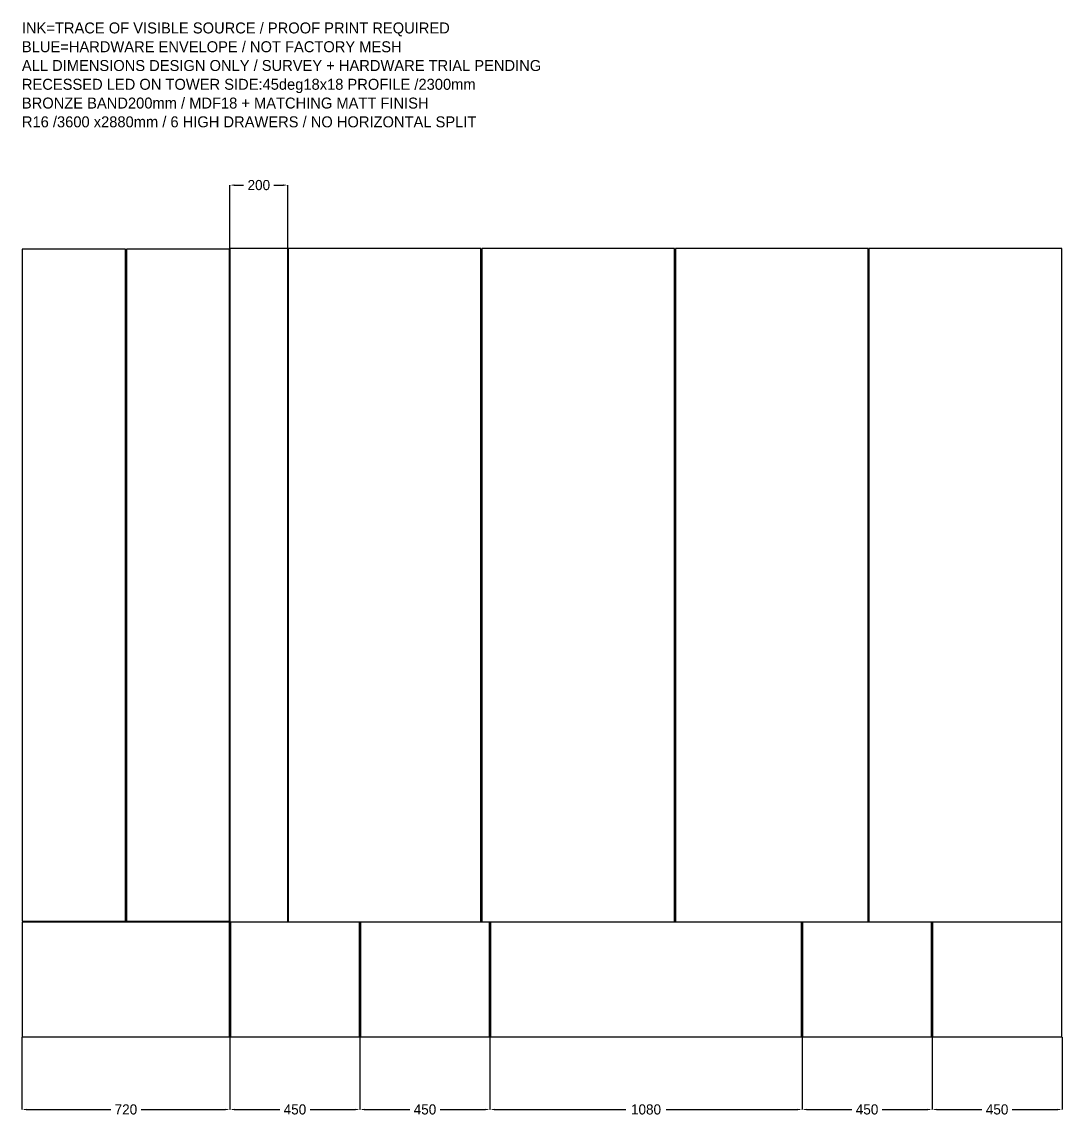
# Model space of a CAD drawing. Header units: millimetres. Extents: x 2 to 8600, y -123 to 3665.
# Drawn here: x 5000 to 8600, y -123 to 3665 of the extents above; entities that cross this region are included whole.
import ezdxf

# ---------------------------------------------------------------- set-up
doc = ezdxf.new("R2010")
doc.units = ezdxf.units.MM
doc.layers.add('R16_FRONT_VIEW', color=7, linetype='Continuous')
doc.layers.add('R16_NOTES', color=3, linetype='Continuous')
doc.dimstyles.get("Standard").update_dxf_attribs({"dimtxt": 2.5, "dimasz": 2.5, "dimexe": 1.25, "dimexo": 0.625, "dimtad": 1, "dimcen": 2.5, "dimazin": 3, "dimtfac": 1, "dimtmove": 0, "dimatfit": 3})

# ---------------------------------------------------------------- blocks, each defined once
blk = doc.blocks.new('_CLOSEDFILLED')
at = {"color": 0, "linetype": 'BYBLOCK'}
blk.add_solid([(-1, 0.16), (0, 0), (-1, -0.16)], dxfattribs=at)
blk = doc.blocks.new('*D1')
for p, q in [((5000, 150), (5000, -100)), ((5720, 150), (5720, -100)), ((5015, -100), (5307.5, -100)), ((5412.5, -100), (5705, -100))]:
    blk.add_line(p, q)
at = {"layer": 'Defpoints'}
for p in [(5000, 150), (5720, 150), (5000, -100)]:
    blk.add_point(p, dxfattribs=at)
at = {"xscale": 15, "yscale": 15, "rotation": 180}
blk.add_blockref('_CLOSEDFILLED', (5000, -100), dxfattribs=at)
at = {"xscale": 15, "yscale": 15}
blk.add_blockref('_CLOSEDFILLED', (5720, -100), dxfattribs=at)
at = {"insert": (5360, -100), "char_height": 35, "attachment_point": 5}
blk.add_mtext('720', dxfattribs=at)
blk = doc.blocks.new('*D2')
for p, q in [((5720, 150), (5720, -100)), ((6170, 150), (6170, -100)), ((5735, -100), (5892.5, -100)), ((5997.5, -100), (6155, -100))]:
    blk.add_line(p, q)
at = {"layer": 'Defpoints'}
for p in [(5720, 150), (6170, 150), (5720, -100)]:
    blk.add_point(p, dxfattribs=at)
at = {"xscale": 15, "yscale": 15, "rotation": 180}
blk.add_blockref('_CLOSEDFILLED', (5720, -100), dxfattribs=at)
at = {"xscale": 15, "yscale": 15}
blk.add_blockref('_CLOSEDFILLED', (6170, -100), dxfattribs=at)
at = {"insert": (5945, -100), "char_height": 35, "attachment_point": 5}
blk.add_mtext('450', dxfattribs=at)
blk = doc.blocks.new('*D3')
for p, q in [((6170, 150), (6170, -100)), ((6620, 150), (6620, -100)), ((6185, -100), (6342.5, -100)), ((6447.5, -100), (6605, -100))]:
    blk.add_line(p, q)
at = {"layer": 'Defpoints'}
for p in [(6170, 150), (6620, 150), (6170, -100)]:
    blk.add_point(p, dxfattribs=at)
at = {"xscale": 15, "yscale": 15, "rotation": 180}
blk.add_blockref('_CLOSEDFILLED', (6170, -100), dxfattribs=at)
at = {"xscale": 15, "yscale": 15}
blk.add_blockref('_CLOSEDFILLED', (6620, -100), dxfattribs=at)
at = {"insert": (6395, -100), "char_height": 35, "attachment_point": 5}
blk.add_mtext('450', dxfattribs=at)
blk = doc.blocks.new('*D4')
for p, q in [((6620, 150), (6620, -100)), ((7700, 150), (7700, -100)), ((6635, -100), (7090, -100)), ((7230, -100), (7685, -100))]:
    blk.add_line(p, q)
at = {"layer": 'Defpoints'}
for p in [(6620, 150), (7700, 150), (6620, -100)]:
    blk.add_point(p, dxfattribs=at)
at = {"xscale": 15, "yscale": 15, "rotation": 180}
blk.add_blockref('_CLOSEDFILLED', (6620, -100), dxfattribs=at)
at = {"xscale": 15, "yscale": 15}
blk.add_blockref('_CLOSEDFILLED', (7700, -100), dxfattribs=at)
at = {"insert": (7160, -100), "char_height": 35, "attachment_point": 5}
blk.add_mtext('1080', dxfattribs=at)
blk = doc.blocks.new('*D5')
for p, q in [((7700, 150), (7700, -100)), ((8150, 150), (8150, -100)), ((7715, -100), (7872.5, -100)), ((7977.5, -100), (8135, -100))]:
    blk.add_line(p, q)
at = {"layer": 'Defpoints'}
for p in [(7700, 150), (8150, 150), (7700, -100)]:
    blk.add_point(p, dxfattribs=at)
at = {"xscale": 15, "yscale": 15, "rotation": 180}
blk.add_blockref('_CLOSEDFILLED', (7700, -100), dxfattribs=at)
at = {"xscale": 15, "yscale": 15}
blk.add_blockref('_CLOSEDFILLED', (8150, -100), dxfattribs=at)
at = {"insert": (7925, -100), "char_height": 35, "attachment_point": 5}
blk.add_mtext('450', dxfattribs=at)
blk = doc.blocks.new('*D6')
for p, q in [((8150, 150), (8150, -100)), ((8600, 150), (8600, -100)), ((8165, -100), (8322.5, -100)), ((8427.5, -100), (8585, -100))]:
    blk.add_line(p, q)
at = {"layer": 'Defpoints'}
for p in [(8150, 150), (8600, 150), (8150, -100)]:
    blk.add_point(p, dxfattribs=at)
at = {"xscale": 15, "yscale": 15, "rotation": 180}
blk.add_blockref('_CLOSEDFILLED', (8150, -100), dxfattribs=at)
at = {"xscale": 15, "yscale": 15}
blk.add_blockref('_CLOSEDFILLED', (8600, -100), dxfattribs=at)
at = {"insert": (8375, -100), "char_height": 35, "attachment_point": 5}
blk.add_mtext('450', dxfattribs=at)
blk = doc.blocks.new('*D7')
for p, q in [((5720, 2880), (5720, 3100)), ((5735, 3100), (5767.5, 3100)), ((5872.5, 3100), (5905, 3100)), ((5920, 2880), (5920, 3100))]:
    blk.add_line(p, q)
at = {"layer": 'Defpoints'}
for p in [(5720, 3100), (5720, 2880), (5920, 2880)]:
    blk.add_point(p, dxfattribs=at)
at = {"xscale": 15, "yscale": 15, "rotation": 180}
blk.add_blockref('_CLOSEDFILLED', (5720, 3100), dxfattribs=at)
at = {"xscale": 15, "yscale": 15}
blk.add_blockref('_CLOSEDFILLED', (5920, 3100), dxfattribs=at)
at = {"insert": (5820, 3100), "char_height": 35, "attachment_point": 5}
blk.add_mtext('200', dxfattribs=at)

msp = doc.modelspace()

# ---------------------------------------------------------------- linework, layer by layer
at = {"layer": 'R16_FRONT_VIEW'}
for points in [[(5720, 550), (5920, 550), (5920, 2880), (5720, 2880)], [(5921.5, 550), (6588.5, 550), (6588.5, 2880), (5921.5, 2880)], [(6591.5, 550), (7258.5, 550), (7258.5, 2880), (6591.5, 2880)], [(7261.5, 550), (7928.5, 550), (7928.5, 2880), (7261.5, 2880)], [(7931.5, 550), (8598.5, 550), (8598.5, 2880), (7931.5, 2880)], [(5001.5, 551.5), (5358.5, 551.5), (5358.5, 2878.5), (5001.5, 2878.5)], [(5361.5, 551.5), (5718.5, 551.5), (5718.5, 2878.5), (5361.5, 2878.5)], [(5001.5, 151.5), (5718.5, 151.5), (5718.5, 548.5), (5001.5, 548.5)], [(5721.5, 151.5), (6168.5, 151.5), (6168.5, 548.5), (5721.5, 548.5)], [(6171.5, 151.5), (6618.5, 151.5), (6618.5, 548.5), (6171.5, 548.5)], [(6621.5, 151.5), (7698.5, 151.5), (7698.5, 548.5), (6621.5, 548.5)], [(7701.5, 151.5), (8148.5, 151.5), (8148.5, 548.5), (7701.5, 548.5)], [(8151.5, 151.5), (8598.5, 151.5), (8598.5, 548.5), (8151.5, 548.5)]]:
    msp.add_lwpolyline(points, close=True, dxfattribs=at)

# ---------------------------------------------------------------- texts
at = {"layer": 'R16_NOTES'}
for s, p in [('INK=TRACE OF VISIBLE SOURCE / PROOF PRINT REQUIRED', (5000, 3625)), ('BLUE=HARDWARE ENVELOPE / NOT FACTORY MESH', (5000, 3560)), ('ALL DIMENSIONS DESIGN ONLY / SURVEY + HARDWARE TRIAL PENDING', (5000, 3495)), ('RECESSED LED ON TOWER SIDE:45deg18x18 PROFILE /2300mm', (5000, 3430)), ('BRONZE BAND200mm / MDF18 + MATCHING MATT FINISH', (5000, 3365)), ('R16 /3600 x2880mm / 6 HIGH DRAWERS / NO HORIZONTAL SPLIT', (5000, 3300))]:
    msp.add_text(s, height=38, dxfattribs=at).set_placement(p)

# ---------------------------------------------------------------- dimensions: what is measured, and where the dimension line sits
for base, p1, p2, picture, middle in [((5720, 3100), (5720, 2880), (5920, 2880), '*D7', (5820, 3100)), ((5000, -100), (5000, 150), (5720, 150), '*D1', (5360, -100)), ((5720, -100), (5720, 150), (6170, 150), '*D2', (5945, -100)), ((6170, -100), (6170, 150), (6620, 150), '*D3', (6395, -100)), ((6620, -100), (6620, 150), (7700, 150), '*D4', (7160, -100)), ((7700, -100), (7700, 150), (8150, 150), '*D5', (7925, -100)), ((8150, -100), (8150, 150), (8600, 150), '*D6', (8375, -100))]:
    dim = msp.add_linear_dim(base=base, p1=p1, p2=p2, dimstyle='Standard', override={"dimtxt": 35, "dimasz": 15, "dimdec": 0})
    dim.commit()
    dim.dimension.update_dxf_attribs({"geometry": picture, "text_midpoint": middle})

doc.saveas('drawing.dxf')
